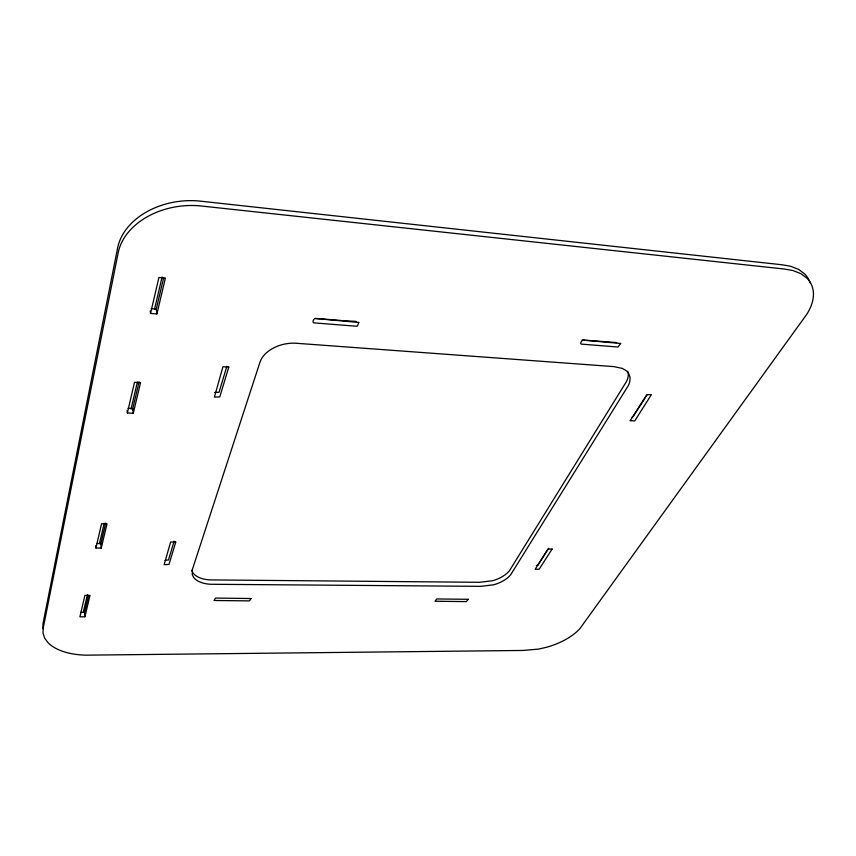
<?xml version="1.0" encoding="UTF-8"?>
<svg xmlns="http://www.w3.org/2000/svg" width="856" height="856" viewBox="0 0 856 856"><rect width="100%" height="100%" fill="white"/><g stroke="black" fill="none" stroke-linecap="round" stroke-linejoin="round"><path stroke-width="1.28" d="M42.8 628.636L43.014 623.521L117.604 248.058A69.711 51.606 -5.6 0 1 127.169 228.081A70.203 51.97 -5.6 0 1 157.611 206.724A69.678 51.595 -5.6 0 1 198.999 201L781.935 264.761L790.548 266.237L798.573 269.394L804.683 273.941A61.611 36.466 -26.4 0 1 810.108 282.865M95.926 548.011L101.586 523.722L107.011 523.84L101.243 548.097L95.926 548.011L95.744 545.732M127.373 412.966L134.499 382.322L140.555 382.685L133.279 413.277L127.373 412.966L127.127 410.602M150.538 313.435L158.916 277.494L165.411 278.061L156.894 313.938L150.538 313.435L150.239 311.017M83.246 612.425L87.398 594.76M99.403 543.678L104.207 523.241M131.043 409.061L137.42 381.937M154.487 309.316L162.105 276.927M84.402 613.217L88.628 595.369M100.676 544.373L105.705 523.08M132.455 409.896L139.111 381.744M156.894 313.938L156.274 309.112L163.667 277.847M84.915 616.791L90.008 595.402L84.904 595.38L79.908 616.802L84.915 616.791L84.605 612.361L80.86 612.361M174.153 541.12L168.471 559.974L165.015 560.327M226.861 366.293L219.04 392.23L214.556 392.53M548.75 548.236L537.953 565.078L536.305 565.474M646.826 395.258L633.151 416.594L632.145 417.075M356.139 321.417L342.304 320.583M616.705 342.571L586.253 340.271M96.899 543.474L100.869 543.539L101.243 548.097M128.058 408.291L132.776 408.537L133.279 413.277M314.997 318.379L320.026 318.785M321.171 318.881L341.02 320.486M582.048 339.939L585.097 340.185M151.212 308.706L156.274 309.112M191.733 570.513L193.06 573.006A25.627 14.338 -8.6 0 0 198.121 577.04A25.391 14.21 -8.6 0 0 210.49 579.908L479.745 582.305L492.671 580.71A23.551 12.444 -15.8 0 0 500.664 577.554A23.337 12.337 -15.8 0 0 509.545 570.588L626.517 381.455A27.692 16.745 -21.3 0 0 628.315 374.361A27.948 16.906 -21.3 0 0 627.737 371.172M175.748 542.062L168.996 564.425L164.159 564.682L170.633 541.998L175.748 542.062M468.232 599.296L466.349 601.597L434.987 601.244L436.763 598.954L468.232 599.296M228.787 367.074L219.778 396.906L214.396 397.098L222.935 366.764L228.787 367.074M620.643 343.481L617.989 347.022L581.16 344.101C579.566 343.256 582.24 339.532 584.027 340.207L620.643 343.481M43.228 627.983L43.014 633.087L44.715 638.287L48.257 642.952A52.815 27.692 -5.9 0 0 67.795 652.85A52.344 27.435 -5.9 0 0 86.413 655.161L522.856 650.453L538.638 649.094L546.834 647.19A45.625 22.224 -16.4 0 0 569.08 637.506A45.208 22.01 -16.4 0 0 579.94 628.55L806.93 314.066A61.215 36.07 -26.3 0 0 813.179 290.516A61.771 36.401 -26.3 0 0 806.973 278.179L800.863 273.642L792.827 270.496L784.192 269.019L199.79 205.847A69.892 51.563 -5.7 0 0 158.285 211.603A70.417 51.927 -5.7 0 0 127.737 232.971A69.924 51.574 -5.7 0 0 118.139 252.948L43.228 627.983M358.782 322.477L357.508 325.815L356.642 326.254L313.82 322.862C311.894 322.295 313.81 317.918 315.81 318.56L358.782 322.477M630.209 420.692L634.735 420.917L651.416 394.605L646.836 394.702L630.251 420.585M251.043 598.526L249.481 600.891L214.043 600.495L215.477 598.066L251.043 598.526M552.099 549.06L539.162 569.187L535.128 569.379L547.883 549.113L552.099 549.06M192.375 569.486L192.3 574.911L193.638 577.404A25.68 14.306 -8.7 0 0 202.273 582.85A25.455 14.178 -8.7 0 0 211.09 584.274L480.89 586.349L493.826 584.755A23.604 12.412 -15.8 0 0 505.34 579.523A23.39 12.305 -15.8 0 0 510.754 574.633L628.229 385.735A27.767 16.713 -21.3 0 0 629.47 375.463A28.013 16.874 -21.3 0 0 625.554 370.263L622.301 368.401L613.891 366.614L295.737 343.224A30.024 20.212 -10.8 0 0 278.328 345.856A30.26 20.362 -10.8 0 0 264.825 354.384A30.035 20.223 -10.8 0 0 259.946 362.27L192.375 569.486"/></g></svg>
